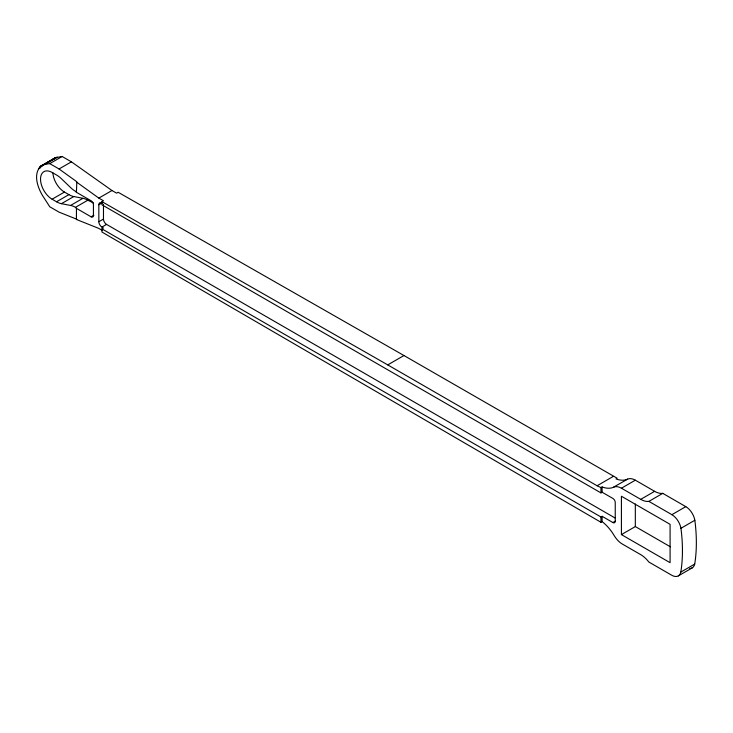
<?xml version="1.0" encoding="UTF-8"?>
<svg xmlns="http://www.w3.org/2000/svg" width="733" height="733" viewBox="0 0 733 733"><rect width="100%" height="100%" fill="white"/><g stroke="black" fill="none" stroke-linecap="round" stroke-linejoin="round"><path stroke-width="1.1" d="M41.634 165.539C32.582 173.034 37.447 187.062 42.532 195.546L49.78 206.788L59.052 212.139L76.818 219.24M52.776 159.318L53.995 158.401M40.81 166.125L55.36 157.723L62.14 156.486L71.413 161.837L111.966 190.516L116.602 193.164L118.15 192.266L403.965 355.532L617.168 478.237L616.013 478.906L617.415 479.4A32.774 18.921 60 0 0 626.852 479.474L627.65 479.116A16.383 9.465 60 0 1 635.337 480.188L654.633 491.33A21.853 12.617 60 0 0 662.779 493.355L685.795 506.64A13.112 7.568 60 0 1 694.847 520.274A163.871 94.612 60 0 1 695.489 558.454L695.351 559.591A163.871 94.612 60 0 1 694.719 564.062A13.112 7.568 60 0 1 689.707 568.487M40.416 166.455L55.836 157.549M40.04 166.812L56.331 157.403M39.692 167.188L56.844 157.283M42.074 165.282L45.006 164.329L57.357 157.201M39.032 168.022L41.882 166.382M38.446 168.957L40.352 167.857M45.006 164.329L49.78 163.615L62.14 156.486M49.78 163.615L59.052 168.975L71.413 161.837M102.547 230.583L98.836 228.421L76.434 219.469L76.434 208.355L91.112 216.821A3.28 1.897 60 0 0 93.43 215.484L93.43 204.782A3.28 1.897 60 0 0 91.112 200.769L76.434 192.293L76.818 181.757L59.052 168.975M76.434 192.293L75.462 191.295A21.853 12.617 60 0 1 70.579 187.556L61.435 178.751A21.853 12.617 60 0 0 56.542 175.013L52.098 172.447A16.383 9.465 60 0 0 40.517 179.136A16.383 9.465 60 0 0 52.098 199.211L64.458 192.073L68.902 194.639A21.853 12.617 60 0 0 73.795 196.545L82.939 198.304A21.853 12.617 60 0 1 87.823 200.21L93.476 203.032M52.098 199.211L56.542 201.777L68.902 194.639M56.542 201.777A21.853 12.617 60 0 0 61.435 203.682L73.795 196.545M61.435 203.682L70.579 205.442L82.939 198.304M70.579 205.442A21.853 12.617 60 0 1 75.462 207.347L87.823 200.21M76.434 208.355L75.462 207.347M76.434 181.976L98.836 198.093L111.966 190.516M602.105 516.307L602.105 521.603L600.95 522.272L101.924 232.022L101.924 228.87L600.95 516.976L602.105 516.307L612.925 522.556A3.28 1.897 60 0 0 615.244 521.218L615.244 502.481A3.28 1.897 60 0 0 612.925 498.467L602.105 492.228L600.95 492.897L101.924 204.782L101.924 201.63L103.472 200.741L98.836 198.093M101.924 228.87L103.472 227.972L101.924 227.083A4.371 2.52 60 0 1 98.836 221.733L98.836 204.782L102.547 202.647M91.112 216.821L93.925 215.2M98.836 221.733L103.472 219.057L103.472 204.37M101.924 227.083L106.56 224.408L614.969 517.938M101.924 201.63L387.748 364.897L403.965 355.532M387.748 364.897L597.083 485.759L613.31 476.395M597.083 485.759L600.95 487.601L602.105 486.932L603.506 487.427A32.774 18.921 60 0 0 612.944 487.5L627.65 479.116M613.741 487.143A16.383 9.465 60 0 1 621.428 488.215L635.337 480.188M621.428 488.215L640.734 499.356L654.633 491.33M640.734 499.356A21.853 12.617 60 0 0 648.87 501.381L662.779 493.355M612.925 522.556L615.436 521.099M621.419 534.595L670.09 562.687L670.09 524.333L621.419 496.241L621.419 534.595L635.328 526.569L670.365 546.8M648.87 501.381L671.886 514.676L685.795 506.64M602.105 521.603L602.673 522.043A32.774 18.921 60 0 1 614.41 535.933A16.383 9.465 60 0 0 622.253 543.996L640.734 554.661A21.853 12.617 60 0 1 648.87 562.037L671.767 575.258A13.112 7.568 60 0 0 680.81 572.097A163.871 94.612 60 0 0 681.443 567.617L681.58 566.481A163.871 94.612 60 0 0 680.939 528.301L694.847 520.274M680.81 572.097L694.719 564.062M678.337 575.891L692.245 567.864M54.434 158.145L55.36 157.723M635.328 504.002L635.328 526.569M602.105 486.932L602.105 492.228M600.95 487.601L600.95 492.897M600.95 516.976L600.95 522.272M671.886 514.676A13.112 7.568 60 0 1 680.939 528.301M106.56 224.408A4.371 2.52 60 0 1 103.472 219.057M98.836 204.782A4.371 2.52 60 0 1 101.924 203.004M64.458 192.073A16.383 9.465 60 0 1 52.895 172.86"/></g></svg>
